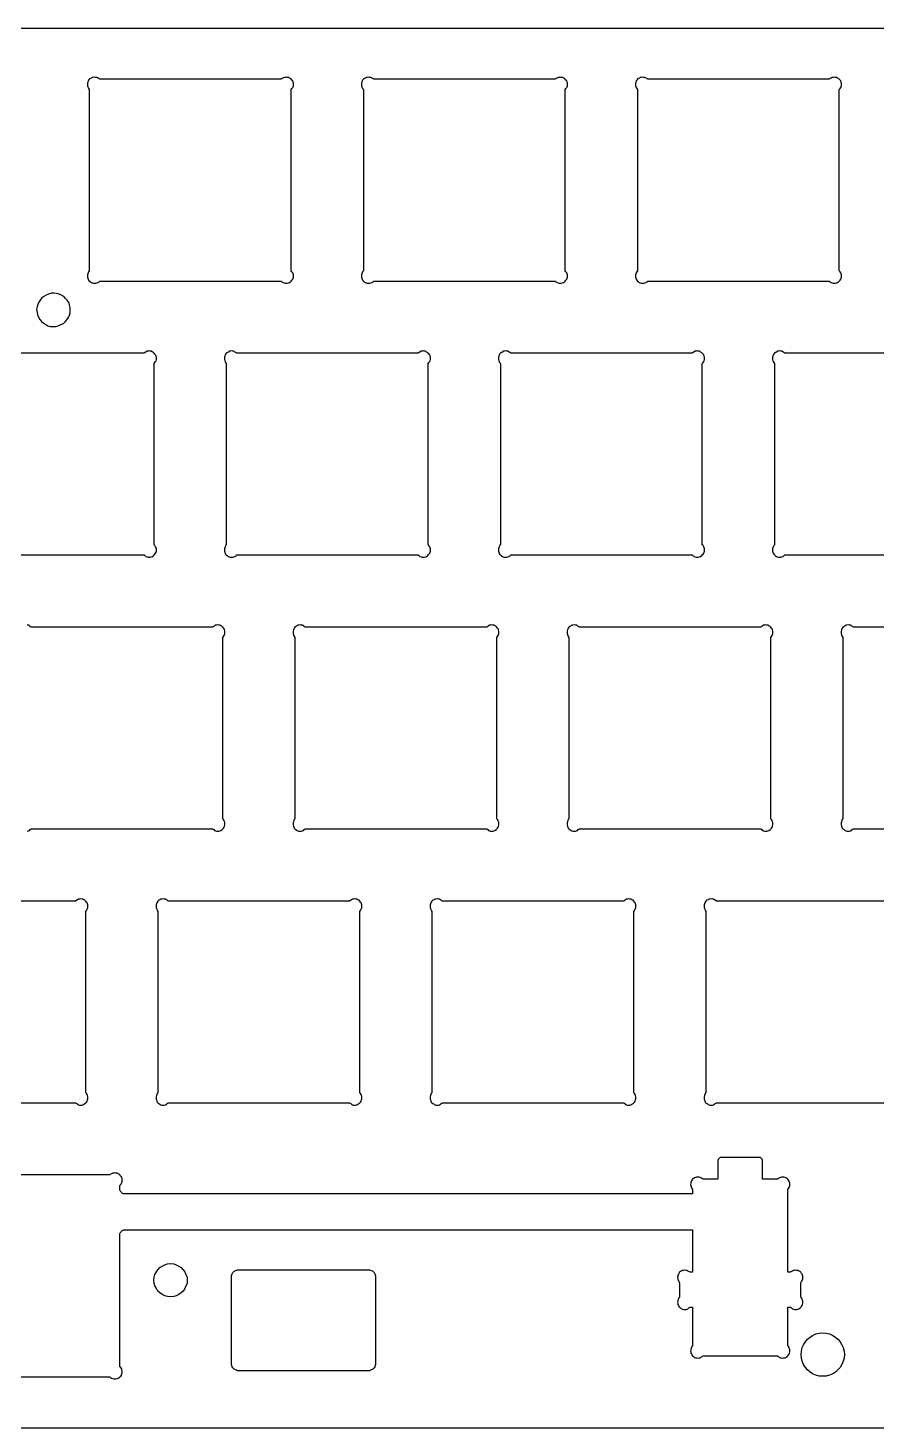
# Model space of a CAD drawing. Header units: inches. Extents: x 18 to 324, y 9 to 114.
# Drawn here: x 150.3 to 209.2, y 13.3 to 110.4 of the extents above; entities that cross this region are included whole.
import ezdxf

# ---------------------------------------------------------------- set-up
doc = ezdxf.new("R2010")
doc.units = ezdxf.units.IN
doc.header["$MEASUREMENT"] = 0

msp = doc.modelspace()

# ---------------------------------------------------------------- linework, layer by layer
for points in [[(128.493, 110.381), (213.593, 110.381)], [(154.543, 93.531), (154.493, 93.481), (154.468, 93.406), (154.468, 93.406), (154.443, 93.331), (154.418, 93.256), (154.418, 93.256), (154.418, 93.181), (154.418, 93.106), (154.418, 93.106), (154.443, 93.031), (154.468, 92.956), (154.468, 92.956), (154.493, 92.881), (154.543, 92.831), (154.543, 92.831), (154.618, 92.781), (154.693, 92.731), (154.693, 92.731), (154.743, 92.706), (154.818, 92.681), (154.818, 92.681), (154.918, 92.681), (154.993, 92.681), (154.993, 92.681), (155.068, 92.706), (155.143, 92.731), (155.143, 92.731), (155.193, 92.781), (155.268, 92.831), (167.843, 92.831), (167.843, 92.831), (167.918, 92.781), (167.968, 92.731), (167.968, 92.731), (168.043, 92.706), (168.118, 92.681), (168.118, 92.681), (168.193, 92.681), (168.268, 92.681), (168.268, 92.681), (168.343, 92.706), (168.418, 92.731), (168.418, 92.731), (168.493, 92.781), (168.543, 92.831), (168.543, 92.831), (168.593, 92.881), (168.643, 92.956), (168.643, 92.956), (168.668, 93.031), (168.693, 93.106), (168.693, 93.106), (168.693, 93.181), (168.693, 93.256), (168.693, 93.256), (168.668, 93.331), (168.643, 93.406), (168.643, 93.406), (168.593, 93.481), (168.543, 93.531), (168.543, 106.106), (168.543, 106.106), (168.593, 106.181), (168.643, 106.256), (168.643, 106.256), (168.668, 106.306), (168.693, 106.381), (168.693, 106.381), (168.693, 106.481), (168.693, 106.556), (168.693, 106.556), (168.668, 106.631), (168.643, 106.706), (168.643, 106.706), (168.593, 106.756), (168.543, 106.831), (168.543, 106.831), (168.493, 106.881), (168.418, 106.906), (168.418, 106.906), (168.343, 106.956), (168.268, 106.956), (168.268, 106.956), (168.193, 106.981), (168.118, 106.956), (168.118, 106.956), (168.043, 106.956), (167.968, 106.906), (167.968, 106.906), (167.918, 106.881), (167.843, 106.831), (155.268, 106.831), (155.268, 106.831), (155.193, 106.881), (155.143, 106.906), (155.143, 106.906), (155.068, 106.956), (154.993, 106.956), (154.993, 106.956), (154.918, 106.981), (154.818, 106.956), (154.818, 106.956), (154.743, 106.956), (154.693, 106.906), (154.693, 106.906), (154.618, 106.881), (154.543, 106.831), (154.543, 106.831), (154.493, 106.756), (154.468, 106.706), (154.468, 106.706), (154.443, 106.631), (154.418, 106.556), (154.418, 106.556), (154.418, 106.481), (154.418, 106.381), (154.418, 106.381), (154.443, 106.306), (154.468, 106.256), (154.468, 106.256), (154.493, 106.181), (154.543, 106.106), (154.543, 93.531)], [(173.543, 93.531), (173.493, 93.481), (173.468, 93.406), (173.468, 93.406), (173.443, 93.331), (173.418, 93.256), (173.418, 93.256), (173.418, 93.181), (173.418, 93.106), (173.418, 93.106), (173.443, 93.031), (173.468, 92.956), (173.468, 92.956), (173.493, 92.881), (173.543, 92.831), (173.543, 92.831), (173.618, 92.781), (173.693, 92.731), (173.693, 92.731), (173.743, 92.706), (173.818, 92.681), (173.818, 92.681), (173.918, 92.681), (173.993, 92.681), (173.993, 92.681), (174.068, 92.706), (174.143, 92.731), (174.143, 92.731), (174.193, 92.781), (174.268, 92.831), (186.843, 92.831), (186.843, 92.831), (186.918, 92.781), (186.968, 92.731), (186.968, 92.731), (187.043, 92.706), (187.118, 92.681), (187.118, 92.681), (187.193, 92.681), (187.268, 92.681), (187.268, 92.681), (187.343, 92.706), (187.418, 92.731), (187.418, 92.731), (187.493, 92.781), (187.543, 92.831), (187.543, 92.831), (187.593, 92.881), (187.643, 92.956), (187.643, 92.956), (187.668, 93.031), (187.693, 93.106), (187.693, 93.106), (187.693, 93.181), (187.693, 93.256), (187.693, 93.256), (187.668, 93.331), (187.643, 93.406), (187.643, 93.406), (187.593, 93.481), (187.543, 93.531), (187.543, 106.106), (187.543, 106.106), (187.593, 106.181), (187.643, 106.256), (187.643, 106.256), (187.668, 106.306), (187.693, 106.381), (187.693, 106.381), (187.693, 106.481), (187.693, 106.556), (187.693, 106.556), (187.668, 106.631), (187.643, 106.706), (187.643, 106.706), (187.593, 106.756), (187.543, 106.831), (187.543, 106.831), (187.493, 106.881), (187.418, 106.906), (187.418, 106.906), (187.343, 106.956), (187.268, 106.956), (187.268, 106.956), (187.193, 106.981), (187.118, 106.956), (187.118, 106.956), (187.043, 106.956), (186.968, 106.906), (186.968, 106.906), (186.918, 106.881), (186.843, 106.831), (174.268, 106.831), (174.268, 106.831), (174.193, 106.881), (174.143, 106.906), (174.143, 106.906), (174.068, 106.956), (173.993, 106.956), (173.993, 106.956), (173.918, 106.981), (173.818, 106.956), (173.818, 106.956), (173.743, 106.956), (173.693, 106.906), (173.693, 106.906), (173.618, 106.881), (173.543, 106.831), (173.543, 106.831), (173.493, 106.756), (173.468, 106.706), (173.468, 106.706), (173.443, 106.631), (173.418, 106.556), (173.418, 106.556), (173.418, 106.481), (173.418, 106.381), (173.418, 106.381), (173.443, 106.306), (173.468, 106.256), (173.468, 106.256), (173.493, 106.181), (173.543, 106.106), (173.543, 93.531)], [(205.843, 92.831), (205.918, 92.781), (205.968, 92.731), (205.968, 92.731), (206.043, 92.706), (206.118, 92.681), (206.118, 92.681), (206.193, 92.681), (206.268, 92.681), (206.268, 92.681), (206.343, 92.706), (206.418, 92.731), (206.418, 92.731), (206.493, 92.781), (206.543, 92.831), (206.543, 92.831), (206.593, 92.881), (206.643, 92.956), (206.643, 92.956), (206.668, 93.031), (206.693, 93.106), (206.693, 93.106), (206.693, 93.181), (206.693, 93.256), (206.693, 93.256), (206.668, 93.331), (206.643, 93.406), (206.643, 93.406), (206.593, 93.481), (206.543, 93.531), (206.543, 106.106), (206.543, 106.106), (206.593, 106.181), (206.643, 106.256), (206.643, 106.256), (206.668, 106.306), (206.693, 106.381), (206.693, 106.381), (206.693, 106.481), (206.693, 106.556), (206.693, 106.556), (206.668, 106.631), (206.643, 106.706), (206.643, 106.706), (206.593, 106.756), (206.543, 106.831), (206.543, 106.831), (206.493, 106.881), (206.418, 106.906), (206.418, 106.906), (206.343, 106.956), (206.268, 106.956), (206.268, 106.956), (206.193, 106.981), (206.118, 106.956), (206.118, 106.956), (206.043, 106.956), (205.968, 106.906), (205.968, 106.906), (205.918, 106.881), (205.843, 106.831), (193.268, 106.831), (193.268, 106.831), (193.193, 106.881), (193.143, 106.906), (193.143, 106.906), (193.068, 106.956), (192.993, 106.956), (192.993, 106.956), (192.918, 106.981), (192.818, 106.956), (192.818, 106.956), (192.743, 106.956), (192.693, 106.906), (192.693, 106.906), (192.618, 106.881), (192.543, 106.831), (192.543, 106.831), (192.493, 106.756), (192.468, 106.706), (192.468, 106.706), (192.443, 106.631), (192.418, 106.556), (192.418, 106.556), (192.418, 106.481), (192.418, 106.381), (192.418, 106.381), (192.443, 106.306), (192.468, 106.256), (192.468, 106.256), (192.493, 106.181), (192.543, 106.106), (192.543, 93.531), (192.543, 93.531), (192.493, 93.481), (192.468, 93.406), (192.468, 93.406), (192.443, 93.331), (192.418, 93.256), (192.418, 93.256), (192.418, 93.181), (192.418, 93.106), (192.418, 93.106), (192.443, 93.031), (192.468, 92.956), (192.468, 92.956), (192.493, 92.881), (192.543, 92.831), (192.543, 92.831), (192.618, 92.781), (192.693, 92.731), (192.693, 92.731), (192.743, 92.706), (192.818, 92.681), (192.818, 92.681), (192.918, 92.681), (192.993, 92.681), (192.993, 92.681), (193.068, 92.706), (193.143, 92.731), (193.143, 92.731), (193.193, 92.781), (193.268, 92.831), (205.843, 92.831)], [(151.543, 91.856), (151.393, 91.756), (151.243, 91.656), (151.243, 91.656), (151.143, 91.506), (151.043, 91.356), (151.043, 91.356), (150.968, 91.206), (150.918, 91.031), (150.918, 91.031), (150.893, 90.856), (150.918, 90.656), (150.918, 90.656), (150.943, 90.481), (151.018, 90.331), (151.018, 90.331), (151.118, 90.156), (151.218, 90.031), (151.218, 90.031), (151.368, 89.906), (151.518, 89.806), (151.518, 89.806), (151.668, 89.731), (151.843, 89.681), (151.843, 89.681), (152.043, 89.681), (152.218, 89.681), (152.218, 89.681), (152.393, 89.731), (152.568, 89.806), (152.568, 89.806), (152.743, 89.881), (152.868, 90.006), (152.868, 90.006), (152.993, 90.131), (153.093, 90.306), (153.093, 90.306), (153.168, 90.456), (153.218, 90.631), (153.218, 90.631), (153.218, 90.806), (153.218, 91.006), (153.218, 91.006), (153.168, 91.181), (153.118, 91.331), (153.118, 91.331), (153.018, 91.506), (152.893, 91.631), (152.893, 91.631), (152.768, 91.756), (152.618, 91.856), (152.618, 91.856), (152.443, 91.931), (152.268, 91.956), (152.268, 91.956), (152.093, 91.981), (151.918, 91.981), (151.918, 91.981), (151.718, 91.931), (151.543, 91.856)], [(159.043, 87.106), (159.093, 87.181), (159.143, 87.256), (159.143, 87.256), (159.168, 87.306), (159.193, 87.381), (159.193, 87.381), (159.193, 87.481), (159.193, 87.556), (159.193, 87.556), (159.168, 87.631), (159.143, 87.706), (159.143, 87.706), (159.093, 87.756), (159.043, 87.831), (159.043, 87.831), (158.993, 87.881), (158.918, 87.906), (158.918, 87.906), (158.843, 87.956), (158.768, 87.956), (158.768, 87.956), (158.693, 87.981), (158.618, 87.956), (158.618, 87.956), (158.543, 87.956), (158.468, 87.906), (158.468, 87.906), (158.418, 87.881), (158.343, 87.831), (145.768, 87.831)], [(177.343, 73.831), (177.418, 73.781), (177.468, 73.731), (177.468, 73.731), (177.543, 73.706), (177.618, 73.681), (177.618, 73.681), (177.693, 73.681), (177.768, 73.681), (177.768, 73.681), (177.843, 73.706), (177.918, 73.731), (177.918, 73.731), (177.993, 73.781), (178.043, 73.831), (178.043, 73.831), (178.093, 73.881), (178.143, 73.956), (178.143, 73.956), (178.168, 74.031), (178.193, 74.106), (178.193, 74.106), (178.193, 74.181), (178.193, 74.256), (178.193, 74.256), (178.168, 74.331), (178.143, 74.406), (178.143, 74.406), (178.093, 74.481), (178.043, 74.531), (178.043, 87.106), (178.043, 87.106), (178.093, 87.181), (178.143, 87.256), (178.143, 87.256), (178.168, 87.306), (178.193, 87.381), (178.193, 87.381), (178.193, 87.481), (178.193, 87.556), (178.193, 87.556), (178.168, 87.631), (178.143, 87.706), (178.143, 87.706), (178.093, 87.756), (178.043, 87.831), (178.043, 87.831), (177.993, 87.881), (177.918, 87.906), (177.918, 87.906), (177.843, 87.956), (177.768, 87.956), (177.768, 87.956), (177.693, 87.981), (177.618, 87.956), (177.618, 87.956), (177.543, 87.956), (177.468, 87.906), (177.468, 87.906), (177.418, 87.881), (177.343, 87.831), (164.768, 87.831), (164.768, 87.831), (164.693, 87.881), (164.643, 87.906), (164.643, 87.906), (164.568, 87.956), (164.493, 87.956), (164.493, 87.956), (164.418, 87.981), (164.318, 87.956), (164.318, 87.956), (164.243, 87.956), (164.193, 87.906), (164.193, 87.906), (164.118, 87.881), (164.043, 87.831), (164.043, 87.831), (163.993, 87.756), (163.968, 87.706), (163.968, 87.706), (163.943, 87.631), (163.918, 87.556), (163.918, 87.556), (163.918, 87.481), (163.918, 87.381), (163.918, 87.381), (163.943, 87.306), (163.968, 87.256), (163.968, 87.256), (163.993, 87.181), (164.043, 87.106), (164.043, 74.531), (164.043, 74.531), (163.993, 74.481), (163.968, 74.406), (163.968, 74.406), (163.943, 74.331), (163.918, 74.256), (163.918, 74.256), (163.918, 74.181), (163.918, 74.106), (163.918, 74.106), (163.943, 74.031), (163.968, 73.956), (163.968, 73.956), (163.993, 73.881), (164.043, 73.831), (164.043, 73.831), (164.118, 73.781), (164.193, 73.731), (164.193, 73.731), (164.243, 73.706), (164.318, 73.681), (164.318, 73.681), (164.418, 73.681), (164.493, 73.681), (164.493, 73.681), (164.568, 73.706), (164.643, 73.731), (164.643, 73.731), (164.693, 73.781), (164.768, 73.831), (177.343, 73.831)], [(196.343, 73.831), (196.418, 73.781), (196.468, 73.731), (196.468, 73.731), (196.543, 73.706), (196.618, 73.681), (196.618, 73.681), (196.693, 73.681), (196.768, 73.681), (196.768, 73.681), (196.843, 73.706), (196.918, 73.731), (196.918, 73.731), (196.993, 73.781), (197.043, 73.831), (197.043, 73.831), (197.093, 73.881), (197.143, 73.956), (197.143, 73.956), (197.168, 74.031), (197.193, 74.106), (197.193, 74.106), (197.193, 74.181), (197.193, 74.256), (197.193, 74.256), (197.168, 74.331), (197.143, 74.406), (197.143, 74.406), (197.093, 74.481), (197.043, 74.531), (197.043, 87.106), (197.043, 87.106), (197.093, 87.181), (197.143, 87.256), (197.143, 87.256), (197.168, 87.306), (197.193, 87.381), (197.193, 87.381), (197.193, 87.481), (197.193, 87.556), (197.193, 87.556), (197.168, 87.631), (197.143, 87.706), (197.143, 87.706), (197.093, 87.756), (197.043, 87.831), (197.043, 87.831), (196.993, 87.881), (196.918, 87.906), (196.918, 87.906), (196.843, 87.956), (196.768, 87.956), (196.768, 87.956), (196.693, 87.981), (196.618, 87.956), (196.618, 87.956), (196.543, 87.956), (196.468, 87.906), (196.468, 87.906), (196.418, 87.881), (196.343, 87.831), (183.768, 87.831), (183.768, 87.831), (183.693, 87.881), (183.643, 87.906), (183.643, 87.906), (183.568, 87.956), (183.493, 87.956), (183.493, 87.956), (183.418, 87.981), (183.318, 87.956), (183.318, 87.956), (183.243, 87.956), (183.193, 87.906), (183.193, 87.906), (183.118, 87.881), (183.043, 87.831), (183.043, 87.831), (182.993, 87.756), (182.968, 87.706), (182.968, 87.706), (182.943, 87.631), (182.918, 87.556), (182.918, 87.556), (182.918, 87.481), (182.918, 87.381), (182.918, 87.381), (182.943, 87.306), (182.968, 87.256), (182.968, 87.256), (182.993, 87.181), (183.043, 87.106), (183.043, 74.531), (183.043, 74.531), (182.993, 74.481), (182.968, 74.406), (182.968, 74.406), (182.943, 74.331), (182.918, 74.256), (182.918, 74.256), (182.918, 74.181), (182.918, 74.106), (182.918, 74.106), (182.943, 74.031), (182.968, 73.956), (182.968, 73.956), (182.993, 73.881), (183.043, 73.831), (183.043, 73.831), (183.118, 73.781), (183.193, 73.731), (183.193, 73.731), (183.243, 73.706), (183.318, 73.681), (183.318, 73.681), (183.418, 73.681), (183.493, 73.681), (183.493, 73.681), (183.568, 73.706), (183.643, 73.731), (183.643, 73.731), (183.693, 73.781), (183.768, 73.831), (196.343, 73.831)], [(215.343, 87.831), (202.768, 87.831), (202.768, 87.831), (202.693, 87.881), (202.643, 87.906), (202.643, 87.906), (202.568, 87.956), (202.493, 87.956), (202.493, 87.956), (202.418, 87.981), (202.318, 87.956), (202.318, 87.956), (202.243, 87.956), (202.193, 87.906), (202.193, 87.906), (202.118, 87.881), (202.043, 87.831), (202.043, 87.831), (201.993, 87.756), (201.968, 87.706), (201.968, 87.706), (201.943, 87.631), (201.918, 87.556), (201.918, 87.556), (201.918, 87.481), (201.918, 87.381), (201.918, 87.381), (201.943, 87.306), (201.968, 87.256), (201.968, 87.256), (201.993, 87.181), (202.043, 87.106), (202.043, 74.531)], [(145.768, 73.831), (158.343, 73.831), (158.343, 73.831), (158.418, 73.781), (158.468, 73.731), (158.468, 73.731), (158.543, 73.706), (158.618, 73.681), (158.618, 73.681), (158.693, 73.681), (158.768, 73.681), (158.768, 73.681), (158.843, 73.706), (158.918, 73.731), (158.918, 73.731), (158.993, 73.781), (159.043, 73.831), (159.043, 73.831), (159.093, 73.881), (159.143, 73.956), (159.143, 73.956), (159.168, 74.031), (159.193, 74.106), (159.193, 74.106), (159.193, 74.181), (159.193, 74.256), (159.193, 74.256), (159.168, 74.331), (159.143, 74.406), (159.143, 74.406), (159.093, 74.481), (159.043, 74.531), (159.043, 87.106)], [(202.043, 74.531), (201.993, 74.481), (201.968, 74.406), (201.968, 74.406), (201.943, 74.331), (201.918, 74.256), (201.918, 74.256), (201.918, 74.181), (201.918, 74.106), (201.918, 74.106), (201.943, 74.031), (201.968, 73.956), (201.968, 73.956), (201.993, 73.881), (202.043, 73.831), (202.043, 73.831), (202.118, 73.781), (202.193, 73.731), (202.193, 73.731), (202.243, 73.706), (202.318, 73.681), (202.318, 73.681), (202.418, 73.681), (202.493, 73.681), (202.493, 73.681), (202.568, 73.706), (202.643, 73.731), (202.643, 73.731), (202.693, 73.781), (202.768, 73.831), (215.343, 73.831)], [(150.243, 54.681), (150.318, 54.706), (150.393, 54.731), (150.393, 54.731), (150.443, 54.781), (150.518, 54.831), (163.093, 54.831), (163.093, 54.831), (163.168, 54.781), (163.218, 54.731), (163.218, 54.731), (163.293, 54.706), (163.368, 54.681), (163.368, 54.681), (163.443, 54.681), (163.518, 54.681), (163.518, 54.681), (163.593, 54.706), (163.668, 54.731), (163.668, 54.731), (163.743, 54.781), (163.793, 54.831), (163.793, 54.831), (163.843, 54.881), (163.893, 54.956), (163.893, 54.956), (163.918, 55.031), (163.943, 55.106), (163.943, 55.106), (163.943, 55.181), (163.943, 55.256), (163.943, 55.256), (163.918, 55.331), (163.893, 55.406), (163.893, 55.406), (163.843, 55.481), (163.793, 55.531), (163.793, 68.106), (163.793, 68.106), (163.843, 68.181), (163.893, 68.256), (163.893, 68.256), (163.918, 68.306), (163.943, 68.381), (163.943, 68.381), (163.943, 68.481), (163.943, 68.556), (163.943, 68.556), (163.918, 68.631), (163.893, 68.706), (163.893, 68.706), (163.843, 68.756), (163.793, 68.831), (163.793, 68.831), (163.743, 68.881), (163.668, 68.906), (163.668, 68.906), (163.593, 68.956), (163.518, 68.956), (163.518, 68.956), (163.443, 68.981), (163.368, 68.956), (163.368, 68.956), (163.293, 68.956), (163.218, 68.906), (163.218, 68.906), (163.168, 68.881), (163.093, 68.831), (150.518, 68.831)], [(150.518, 68.831), (150.443, 68.881), (150.393, 68.906), (150.393, 68.906), (150.318, 68.956), (150.243, 68.956)], [(182.793, 68.106), (182.843, 68.181), (182.893, 68.256), (182.893, 68.256), (182.918, 68.306), (182.943, 68.381), (182.943, 68.381), (182.943, 68.481), (182.943, 68.556), (182.943, 68.556), (182.918, 68.631), (182.893, 68.706), (182.893, 68.706), (182.843, 68.756), (182.793, 68.831), (182.793, 68.831), (182.743, 68.881), (182.668, 68.906), (182.668, 68.906), (182.593, 68.956), (182.518, 68.956), (182.518, 68.956), (182.443, 68.981), (182.368, 68.956), (182.368, 68.956), (182.293, 68.956), (182.218, 68.906), (182.218, 68.906), (182.168, 68.881), (182.093, 68.831), (169.518, 68.831), (169.518, 68.831), (169.443, 68.881), (169.393, 68.906), (169.393, 68.906), (169.318, 68.956), (169.243, 68.956), (169.243, 68.956), (169.168, 68.981), (169.068, 68.956), (169.068, 68.956), (168.993, 68.956), (168.943, 68.906), (168.943, 68.906), (168.868, 68.881), (168.793, 68.831), (168.793, 68.831), (168.743, 68.756), (168.718, 68.706), (168.718, 68.706), (168.693, 68.631), (168.668, 68.556), (168.668, 68.556), (168.668, 68.481), (168.668, 68.381), (168.668, 68.381), (168.693, 68.306), (168.718, 68.256), (168.718, 68.256), (168.743, 68.181), (168.793, 68.106), (168.793, 55.531), (168.793, 55.531), (168.743, 55.481), (168.718, 55.406), (168.718, 55.406), (168.693, 55.331), (168.668, 55.256), (168.668, 55.256), (168.668, 55.181), (168.668, 55.106), (168.668, 55.106), (168.693, 55.031), (168.718, 54.956), (168.718, 54.956), (168.743, 54.881), (168.793, 54.831), (168.793, 54.831), (168.868, 54.781), (168.943, 54.731), (168.943, 54.731), (168.993, 54.706), (169.068, 54.681), (169.068, 54.681), (169.168, 54.681), (169.243, 54.681), (169.243, 54.681), (169.318, 54.706), (169.393, 54.731), (169.393, 54.731), (169.443, 54.781), (169.518, 54.831), (182.093, 54.831), (182.093, 54.831), (182.168, 54.781), (182.218, 54.731), (182.218, 54.731), (182.293, 54.706), (182.368, 54.681), (182.368, 54.681), (182.443, 54.681), (182.518, 54.681), (182.518, 54.681), (182.593, 54.706), (182.668, 54.731), (182.668, 54.731), (182.743, 54.781), (182.793, 54.831), (182.793, 54.831), (182.843, 54.881), (182.893, 54.956), (182.893, 54.956), (182.918, 55.031), (182.943, 55.106), (182.943, 55.106), (182.943, 55.181), (182.943, 55.256), (182.943, 55.256), (182.918, 55.331), (182.893, 55.406), (182.893, 55.406), (182.843, 55.481), (182.793, 55.531), (182.793, 68.106)], [(201.793, 68.106), (201.843, 68.181), (201.893, 68.256), (201.893, 68.256), (201.918, 68.306), (201.943, 68.381), (201.943, 68.381), (201.943, 68.481), (201.943, 68.556), (201.943, 68.556), (201.918, 68.631), (201.893, 68.706), (201.893, 68.706), (201.843, 68.756), (201.793, 68.831), (201.793, 68.831), (201.743, 68.881), (201.668, 68.906), (201.668, 68.906), (201.593, 68.956), (201.518, 68.956), (201.518, 68.956), (201.443, 68.981), (201.368, 68.956), (201.368, 68.956), (201.293, 68.956), (201.218, 68.906), (201.218, 68.906), (201.168, 68.881), (201.093, 68.831), (188.518, 68.831), (188.518, 68.831), (188.443, 68.881), (188.393, 68.906), (188.393, 68.906), (188.318, 68.956), (188.243, 68.956), (188.243, 68.956), (188.168, 68.981), (188.068, 68.956), (188.068, 68.956), (187.993, 68.956), (187.943, 68.906), (187.943, 68.906), (187.868, 68.881), (187.793, 68.831), (187.793, 68.831), (187.743, 68.756), (187.718, 68.706), (187.718, 68.706), (187.693, 68.631), (187.668, 68.556), (187.668, 68.556), (187.668, 68.481), (187.668, 68.381), (187.668, 68.381), (187.693, 68.306), (187.718, 68.256), (187.718, 68.256), (187.743, 68.181), (187.793, 68.106), (187.793, 55.531), (187.793, 55.531), (187.743, 55.481), (187.718, 55.406), (187.718, 55.406), (187.693, 55.331), (187.668, 55.256), (187.668, 55.256), (187.668, 55.181), (187.668, 55.106), (187.668, 55.106), (187.693, 55.031), (187.718, 54.956), (187.718, 54.956), (187.743, 54.881), (187.793, 54.831), (187.793, 54.831), (187.868, 54.781), (187.943, 54.731), (187.943, 54.731), (187.993, 54.706), (188.068, 54.681), (188.068, 54.681), (188.168, 54.681), (188.243, 54.681), (188.243, 54.681), (188.318, 54.706), (188.393, 54.731), (188.393, 54.731), (188.443, 54.781), (188.518, 54.831), (201.093, 54.831), (201.093, 54.831), (201.168, 54.781), (201.218, 54.731), (201.218, 54.731), (201.293, 54.706), (201.368, 54.681), (201.368, 54.681), (201.443, 54.681), (201.518, 54.681), (201.518, 54.681), (201.593, 54.706), (201.668, 54.731), (201.668, 54.731), (201.743, 54.781), (201.793, 54.831), (201.793, 54.831), (201.843, 54.881), (201.893, 54.956), (201.893, 54.956), (201.918, 55.031), (201.943, 55.106), (201.943, 55.106), (201.943, 55.181), (201.943, 55.256), (201.943, 55.256), (201.918, 55.331), (201.893, 55.406), (201.893, 55.406), (201.843, 55.481), (201.793, 55.531), (201.793, 68.106)], [(207.518, 68.831), (207.443, 68.881), (207.393, 68.906), (207.393, 68.906), (207.318, 68.956), (207.243, 68.956), (207.243, 68.956), (207.168, 68.981), (207.068, 68.956), (207.068, 68.956), (206.993, 68.956), (206.943, 68.906), (206.943, 68.906), (206.868, 68.881), (206.793, 68.831), (206.793, 68.831), (206.743, 68.756), (206.718, 68.706), (206.718, 68.706), (206.693, 68.631), (206.668, 68.556), (206.668, 68.556), (206.668, 68.481), (206.668, 68.381), (206.668, 68.381), (206.693, 68.306), (206.718, 68.256), (206.718, 68.256), (206.743, 68.181), (206.793, 68.106), (206.793, 55.531), (206.793, 55.531), (206.743, 55.481), (206.718, 55.406), (206.718, 55.406), (206.693, 55.331), (206.668, 55.256), (206.668, 55.256), (206.668, 55.181), (206.668, 55.106), (206.668, 55.106), (206.693, 55.031), (206.718, 54.956), (206.718, 54.956), (206.743, 54.881), (206.793, 54.831), (206.793, 54.831), (206.868, 54.781), (206.943, 54.731), (206.943, 54.731), (206.993, 54.706), (207.068, 54.681), (207.068, 54.681), (207.168, 54.681), (207.243, 54.681), (207.243, 54.681), (207.318, 54.706), (207.393, 54.731), (207.393, 54.731), (207.443, 54.781), (207.518, 54.831), (220.093, 54.831)], [(220.093, 68.831), (207.518, 68.831)], [(153.593, 35.831), (153.668, 35.781), (153.718, 35.731), (153.718, 35.731), (153.793, 35.706), (153.868, 35.681), (153.868, 35.681), (153.943, 35.681), (154.018, 35.681), (154.018, 35.681), (154.093, 35.706), (154.168, 35.731), (154.168, 35.731), (154.243, 35.781), (154.293, 35.831), (154.293, 35.831), (154.343, 35.881), (154.393, 35.956), (154.393, 35.956), (154.418, 36.031), (154.443, 36.106), (154.443, 36.106), (154.443, 36.181), (154.443, 36.256), (154.443, 36.256), (154.418, 36.331), (154.393, 36.406), (154.393, 36.406), (154.343, 36.481), (154.293, 36.531), (154.293, 49.106), (154.293, 49.106), (154.343, 49.181), (154.393, 49.256), (154.393, 49.256), (154.418, 49.306), (154.443, 49.381), (154.443, 49.381), (154.443, 49.481), (154.443, 49.556), (154.443, 49.556), (154.418, 49.631), (154.393, 49.706), (154.393, 49.706), (154.343, 49.756), (154.293, 49.831), (154.293, 49.831), (154.243, 49.881), (154.168, 49.906), (154.168, 49.906), (154.093, 49.956), (154.018, 49.956), (154.018, 49.956), (153.943, 49.981), (153.868, 49.956), (153.868, 49.956), (153.793, 49.956), (153.718, 49.906), (153.718, 49.906), (153.668, 49.881), (153.593, 49.831), (141.018, 49.831)], [(172.593, 35.831), (172.668, 35.781), (172.718, 35.731), (172.718, 35.731), (172.793, 35.706), (172.868, 35.681), (172.868, 35.681), (172.943, 35.681), (173.018, 35.681), (173.018, 35.681), (173.093, 35.706), (173.168, 35.731), (173.168, 35.731), (173.243, 35.781), (173.293, 35.831), (173.293, 35.831), (173.343, 35.881), (173.393, 35.956), (173.393, 35.956), (173.418, 36.031), (173.443, 36.106), (173.443, 36.106), (173.443, 36.181), (173.443, 36.256), (173.443, 36.256), (173.418, 36.331), (173.393, 36.406), (173.393, 36.406), (173.343, 36.481), (173.293, 36.531), (173.293, 49.106), (173.293, 49.106), (173.343, 49.181), (173.393, 49.256), (173.393, 49.256), (173.418, 49.306), (173.443, 49.381), (173.443, 49.381), (173.443, 49.481), (173.443, 49.556), (173.443, 49.556), (173.418, 49.631), (173.393, 49.706), (173.393, 49.706), (173.343, 49.756), (173.293, 49.831), (173.293, 49.831), (173.243, 49.881), (173.168, 49.906), (173.168, 49.906), (173.093, 49.956), (173.018, 49.956), (173.018, 49.956), (172.943, 49.981), (172.868, 49.956), (172.868, 49.956), (172.793, 49.956), (172.718, 49.906), (172.718, 49.906), (172.668, 49.881), (172.593, 49.831), (160.018, 49.831), (160.018, 49.831), (159.943, 49.881), (159.893, 49.906), (159.893, 49.906), (159.818, 49.956), (159.743, 49.956), (159.743, 49.956), (159.668, 49.981), (159.568, 49.956), (159.568, 49.956), (159.493, 49.956), (159.443, 49.906), (159.443, 49.906), (159.368, 49.881), (159.293, 49.831), (159.293, 49.831), (159.243, 49.756), (159.218, 49.706), (159.218, 49.706), (159.193, 49.631), (159.168, 49.556), (159.168, 49.556), (159.168, 49.481), (159.168, 49.381), (159.168, 49.381), (159.193, 49.306), (159.218, 49.256), (159.218, 49.256), (159.243, 49.181), (159.293, 49.106), (159.293, 36.531), (159.293, 36.531), (159.243, 36.481), (159.218, 36.406), (159.218, 36.406), (159.193, 36.331), (159.168, 36.256), (159.168, 36.256), (159.168, 36.181), (159.168, 36.106), (159.168, 36.106), (159.193, 36.031), (159.218, 35.956), (159.218, 35.956), (159.243, 35.881), (159.293, 35.831), (159.293, 35.831), (159.368, 35.781), (159.443, 35.731), (159.443, 35.731), (159.493, 35.706), (159.568, 35.681), (159.568, 35.681), (159.668, 35.681), (159.743, 35.681), (159.743, 35.681), (159.818, 35.706), (159.893, 35.731), (159.893, 35.731), (159.943, 35.781), (160.018, 35.831), (172.593, 35.831)], [(178.293, 36.531), (178.243, 36.481), (178.218, 36.406), (178.218, 36.406), (178.193, 36.331), (178.168, 36.256), (178.168, 36.256), (178.168, 36.181), (178.168, 36.106), (178.168, 36.106), (178.193, 36.031), (178.218, 35.956), (178.218, 35.956), (178.243, 35.881), (178.293, 35.831), (178.293, 35.831), (178.368, 35.781), (178.443, 35.731), (178.443, 35.731), (178.493, 35.706), (178.568, 35.681), (178.568, 35.681), (178.668, 35.681), (178.743, 35.681), (178.743, 35.681), (178.818, 35.706), (178.893, 35.731), (178.893, 35.731), (178.943, 35.781), (179.018, 35.831), (191.593, 35.831), (191.593, 35.831), (191.668, 35.781), (191.718, 35.731), (191.718, 35.731), (191.793, 35.706), (191.868, 35.681), (191.868, 35.681), (191.943, 35.681), (192.018, 35.681), (192.018, 35.681), (192.093, 35.706), (192.168, 35.731), (192.168, 35.731), (192.243, 35.781), (192.293, 35.831), (192.293, 35.831), (192.343, 35.881), (192.393, 35.956), (192.393, 35.956), (192.418, 36.031), (192.443, 36.106), (192.443, 36.106), (192.443, 36.181), (192.443, 36.256), (192.443, 36.256), (192.418, 36.331), (192.393, 36.406), (192.393, 36.406), (192.343, 36.481), (192.293, 36.531), (192.293, 49.106), (192.293, 49.106), (192.343, 49.181), (192.393, 49.256), (192.393, 49.256), (192.418, 49.306), (192.443, 49.381), (192.443, 49.381), (192.443, 49.481), (192.443, 49.556), (192.443, 49.556), (192.418, 49.631), (192.393, 49.706), (192.393, 49.706), (192.343, 49.756), (192.293, 49.831), (192.293, 49.831), (192.243, 49.881), (192.168, 49.906), (192.168, 49.906), (192.093, 49.956), (192.018, 49.956), (192.018, 49.956), (191.943, 49.981), (191.868, 49.956), (191.868, 49.956), (191.793, 49.956), (191.718, 49.906), (191.718, 49.906), (191.668, 49.881), (191.593, 49.831), (179.018, 49.831), (179.018, 49.831), (178.943, 49.881), (178.893, 49.906), (178.893, 49.906), (178.818, 49.956), (178.743, 49.956), (178.743, 49.956), (178.668, 49.981), (178.568, 49.956), (178.568, 49.956), (178.493, 49.956), (178.443, 49.906), (178.443, 49.906), (178.368, 49.881), (178.293, 49.831), (178.293, 49.831), (178.243, 49.756), (178.218, 49.706), (178.218, 49.706), (178.193, 49.631), (178.168, 49.556), (178.168, 49.556), (178.168, 49.481), (178.168, 49.381), (178.168, 49.381), (178.193, 49.306), (178.218, 49.256), (178.218, 49.256), (178.243, 49.181), (178.293, 49.106), (178.293, 36.531)], [(198.018, 49.831), (197.943, 49.881), (197.893, 49.906), (197.893, 49.906), (197.818, 49.956), (197.743, 49.956), (197.743, 49.956), (197.668, 49.981), (197.568, 49.956), (197.568, 49.956), (197.493, 49.956), (197.443, 49.906), (197.443, 49.906), (197.368, 49.881), (197.293, 49.831), (197.293, 49.831), (197.243, 49.756), (197.218, 49.706), (197.218, 49.706), (197.193, 49.631), (197.168, 49.556), (197.168, 49.556), (197.168, 49.481), (197.168, 49.381), (197.168, 49.381), (197.193, 49.306), (197.218, 49.256), (197.218, 49.256), (197.243, 49.181), (197.293, 49.106), (197.293, 36.531), (197.293, 36.531), (197.243, 36.481), (197.218, 36.406), (197.218, 36.406), (197.193, 36.331), (197.168, 36.256), (197.168, 36.256), (197.168, 36.181), (197.168, 36.106), (197.168, 36.106), (197.193, 36.031), (197.218, 35.956), (197.218, 35.956), (197.243, 35.881), (197.293, 35.831), (197.293, 35.831), (197.368, 35.781), (197.443, 35.731), (197.443, 35.731), (197.493, 35.706), (197.568, 35.681), (197.568, 35.681), (197.668, 35.681), (197.743, 35.681), (197.743, 35.681), (197.818, 35.706), (197.893, 35.731), (197.893, 35.731), (197.943, 35.781), (198.018, 35.831), (210.593, 35.831)], [(210.593, 49.831), (198.018, 49.831)], [(141.018, 35.831), (153.593, 35.831)], [(203.868, 23.356), (203.918, 23.431), (203.968, 23.506), (203.968, 23.506), (203.993, 23.556), (204.018, 23.631), (204.018, 23.631), (204.018, 23.731), (204.018, 23.806), (204.018, 23.806), (203.993, 23.881), (203.968, 23.956), (203.968, 23.956), (203.918, 24.006), (203.868, 24.081), (203.868, 24.081), (203.818, 24.131), (203.743, 24.156), (203.743, 24.156), (203.668, 24.206), (203.593, 24.206), (203.593, 24.206), (203.518, 24.231), (203.443, 24.206), (203.443, 24.206), (203.368, 24.206), (203.293, 24.156), (203.293, 24.156), (203.218, 24.131), (203.168, 24.081), (202.968, 24.081), (202.968, 29.831), (202.968, 29.831), (203.018, 29.881), (203.068, 29.956), (203.068, 29.956), (203.093, 30.031), (203.118, 30.106), (203.118, 30.106), (203.118, 30.181), (203.118, 30.256), (203.118, 30.256), (203.093, 30.331), (203.068, 30.406), (203.068, 30.406), (203.018, 30.481), (202.968, 30.531), (202.968, 30.531), (202.918, 30.581), (202.843, 30.631), (202.843, 30.631), (202.768, 30.656), (202.693, 30.681), (202.693, 30.681), (202.618, 30.681), (202.543, 30.681), (202.543, 30.681), (202.468, 30.656), (202.393, 30.631), (202.393, 30.631), (202.318, 30.581), (202.268, 30.531), (201.218, 30.531), (201.218, 31.831), (201.218, 31.831), (201.218, 31.856), (201.218, 31.881), (201.218, 31.881), (201.193, 31.906), (201.193, 31.931), (201.193, 31.931), (201.168, 31.956), (201.143, 31.981), (201.143, 31.981), (201.118, 32.006), (201.093, 32.006), (201.093, 32.006), (201.068, 32.031), (201.018, 32.031), (198.318, 32.031), (198.318, 32.031), (198.293, 32.031), (198.268, 32.006), (198.268, 32.006), (198.243, 32.006), (198.218, 31.981), (198.218, 31.981), (198.193, 31.956), (198.168, 31.931), (198.168, 31.931), (198.143, 31.906), (198.143, 31.881), (198.143, 31.881), (198.118, 31.856), (198.118, 31.831), (198.118, 30.531), (197.093, 30.531), (197.093, 30.531), (197.018, 30.581), (196.943, 30.631), (196.943, 30.631), (196.893, 30.656), (196.818, 30.681), (196.818, 30.681), (196.718, 30.681), (196.643, 30.681), (196.643, 30.681), (196.568, 30.656), (196.493, 30.631), (196.493, 30.631), (196.443, 30.581), (196.368, 30.531), (196.368, 30.531), (196.318, 30.481), (196.293, 30.406), (196.293, 30.406), (196.243, 30.331), (196.243, 30.256), (196.243, 30.256), (196.218, 30.181), (196.243, 30.106), (196.243, 30.106), (196.243, 30.031), (196.293, 29.956), (196.293, 29.956), (196.318, 29.881), (196.368, 29.831), (196.368, 29.531), (156.968, 29.531), (156.968, 29.531), (156.918, 29.531), (156.893, 29.531), (156.893, 29.531), (156.843, 29.556), (156.793, 29.581), (156.793, 29.581), (156.768, 29.606), (156.743, 29.656), (156.743, 29.656), (156.718, 29.681), (156.693, 29.731), (156.693, 29.731), (156.668, 29.781), (156.668, 29.831), (156.668, 30.106), (156.668, 30.106), (156.718, 30.181), (156.768, 30.256), (156.768, 30.256), (156.793, 30.306), (156.818, 30.381), (156.818, 30.381), (156.818, 30.481), (156.818, 30.556), (156.818, 30.556), (156.793, 30.631), (156.768, 30.706), (156.768, 30.706), (156.718, 30.756), (156.668, 30.831), (156.668, 30.831), (156.618, 30.881), (156.543, 30.906), (156.543, 30.906), (156.468, 30.956), (156.393, 30.956), (156.393, 30.956), (156.318, 30.981), (156.243, 30.956), (156.243, 30.956), (156.168, 30.956), (156.093, 30.906), (156.093, 30.906), (156.018, 30.881), (155.968, 30.831), (143.393, 30.831)], [(143.393, 16.831), (155.968, 16.831), (155.968, 16.831), (156.018, 16.781), (156.093, 16.731), (156.093, 16.731), (156.168, 16.706), (156.243, 16.681), (156.243, 16.681), (156.318, 16.681), (156.393, 16.681), (156.393, 16.681), (156.468, 16.706), (156.543, 16.731), (156.543, 16.731), (156.618, 16.781), (156.668, 16.831), (156.668, 16.831), (156.718, 16.881), (156.768, 16.956), (156.768, 16.956), (156.793, 17.031), (156.818, 17.106), (156.818, 17.106), (156.818, 17.181), (156.818, 17.256), (156.818, 17.256), (156.793, 17.331), (156.768, 17.406), (156.768, 17.406), (156.718, 17.481), (156.668, 17.531), (156.668, 26.731), (156.668, 26.731), (156.668, 26.781), (156.693, 26.806), (156.693, 26.806), (156.718, 26.856), (156.743, 26.906), (156.743, 26.906), (156.768, 26.931), (156.793, 26.956), (156.793, 26.956), (156.843, 26.981), (156.893, 27.006), (156.893, 27.006), (156.918, 27.031), (156.968, 27.031), (196.368, 27.031), (196.368, 24.081), (196.193, 24.081), (196.193, 24.081), (196.118, 24.131), (196.043, 24.156), (196.043, 24.156), (195.993, 24.206), (195.918, 24.206), (195.918, 24.206), (195.818, 24.231), (195.743, 24.206), (195.743, 24.206), (195.668, 24.206), (195.593, 24.156), (195.593, 24.156), (195.543, 24.131), (195.468, 24.081), (195.468, 24.081), (195.418, 24.006), (195.393, 23.956), (195.393, 23.956), (195.343, 23.881), (195.343, 23.806), (195.343, 23.806), (195.318, 23.731), (195.343, 23.631), (195.343, 23.631), (195.343, 23.556), (195.393, 23.506), (195.393, 23.506), (195.418, 23.431), (195.468, 23.356), (195.468, 22.356), (195.468, 22.356), (195.418, 22.306), (195.393, 22.231), (195.393, 22.231), (195.343, 22.156), (195.343, 22.081), (195.343, 22.081), (195.318, 22.006), (195.343, 21.931), (195.343, 21.931), (195.343, 21.856), (195.393, 21.781), (195.393, 21.781), (195.418, 21.706), (195.468, 21.656), (195.468, 21.656), (195.543, 21.606), (195.593, 21.556), (195.593, 21.556), (195.668, 21.531), (195.743, 21.506), (195.743, 21.506), (195.818, 21.506), (195.918, 21.506), (195.918, 21.506), (195.993, 21.531), (196.043, 21.556), (196.043, 21.556), (196.118, 21.606), (196.193, 21.656), (196.368, 21.656), (196.368, 18.981), (196.368, 18.981), (196.318, 18.931), (196.293, 18.856), (196.293, 18.856), (196.243, 18.781), (196.243, 18.706), (196.243, 18.706), (196.218, 18.631), (196.243, 18.556), (196.243, 18.556), (196.243, 18.481), (196.293, 18.406), (196.293, 18.406), (196.318, 18.356), (196.368, 18.281), (196.368, 18.281), (196.443, 18.231), (196.493, 18.181), (196.493, 18.181), (196.568, 18.156), (196.643, 18.156), (196.643, 18.156), (196.718, 18.131), (196.818, 18.156), (196.818, 18.156), (196.893, 18.156), (196.943, 18.181), (196.943, 18.181), (197.018, 18.231), (197.093, 18.281), (202.268, 18.281), (202.268, 18.281), (202.318, 18.231), (202.393, 18.181), (202.393, 18.181), (202.468, 18.156), (202.543, 18.156), (202.543, 18.156), (202.618, 18.131), (202.693, 18.156), (202.693, 18.156), (202.768, 18.156), (202.843, 18.181), (202.843, 18.181), (202.918, 18.231), (202.968, 18.281), (202.968, 18.281), (203.018, 18.356), (203.068, 18.406), (203.068, 18.406), (203.093, 18.481), (203.118, 18.556), (203.118, 18.556), (203.118, 18.631), (203.118, 18.706), (203.118, 18.706), (203.093, 18.781), (203.068, 18.856), (203.068, 18.856), (203.018, 18.931), (202.968, 18.981), (202.968, 21.656), (203.168, 21.656), (203.168, 21.656), (203.218, 21.606), (203.293, 21.556), (203.293, 21.556), (203.368, 21.531), (203.443, 21.506), (203.443, 21.506), (203.518, 21.506), (203.593, 21.506), (203.593, 21.506), (203.668, 21.531), (203.743, 21.556), (203.743, 21.556), (203.818, 21.606), (203.868, 21.656), (203.868, 21.656), (203.918, 21.706), (203.968, 21.781), (203.968, 21.781), (203.993, 21.856), (204.018, 21.931), (204.018, 21.931), (204.018, 22.006), (204.018, 22.081), (204.018, 22.081), (203.993, 22.156), (203.968, 22.231), (203.968, 22.231), (203.918, 22.306), (203.868, 22.356), (203.868, 23.356)], [(159.018, 23.531), (159.043, 23.731), (159.093, 23.931), (159.193, 24.106), (159.293, 24.256), (159.443, 24.406), (159.593, 24.506), (159.768, 24.606), (159.968, 24.656), (160.168, 24.681), (160.168, 24.681), (160.393, 24.656), (160.568, 24.606), (160.743, 24.506), (160.918, 24.406), (161.043, 24.256), (161.168, 24.106), (161.243, 23.931), (161.318, 23.731), (161.318, 23.531), (161.318, 23.531), (161.318, 23.306), (161.243, 23.131), (161.168, 22.956), (161.043, 22.781), (160.918, 22.656), (160.743, 22.531), (160.568, 22.456), (160.393, 22.406), (160.168, 22.381), (160.168, 22.381), (159.968, 22.406), (159.768, 22.456), (159.593, 22.531), (159.443, 22.656), (159.293, 22.781), (159.193, 22.956), (159.093, 23.131), (159.043, 23.306), (159.018, 23.531)], [(164.393, 23.756), (164.393, 23.831), (164.418, 23.906), (164.418, 23.906), (164.443, 23.981), (164.493, 24.056), (164.493, 24.056), (164.543, 24.106), (164.593, 24.156), (164.593, 24.156), (164.668, 24.206), (164.743, 24.231), (164.743, 24.231), (164.818, 24.256), (164.893, 24.256), (173.893, 24.256), (173.893, 24.256), (173.968, 24.256), (174.043, 24.231), (174.043, 24.231), (174.118, 24.206), (174.193, 24.156), (174.193, 24.156), (174.243, 24.106), (174.293, 24.056), (174.293, 24.056), (174.343, 23.981), (174.368, 23.906), (174.368, 23.906), (174.393, 23.831), (174.393, 23.756), (174.393, 17.756), (174.393, 17.756), (174.393, 17.681), (174.368, 17.606), (174.368, 17.606), (174.343, 17.531), (174.293, 17.456), (174.293, 17.456), (174.243, 17.406), (174.193, 17.356), (174.193, 17.356), (174.118, 17.306), (174.043, 17.281), (174.043, 17.281), (173.968, 17.256), (173.893, 17.256), (164.893, 17.256), (164.893, 17.256), (164.818, 17.256), (164.743, 17.281), (164.743, 17.281), (164.668, 17.306), (164.593, 17.356), (164.593, 17.356), (164.543, 17.406), (164.493, 17.456), (164.493, 17.456), (164.443, 17.531), (164.418, 17.606), (164.418, 17.606), (164.393, 17.681), (164.393, 17.756), (164.393, 23.756)], [(203.893, 18.381), (203.918, 18.606), (203.968, 18.856), (204.068, 19.056), (204.193, 19.256), (204.343, 19.431), (204.518, 19.581), (204.693, 19.706), (204.918, 19.806), (205.143, 19.856), (205.393, 19.881), (205.393, 19.881), (205.393, 19.881), (205.643, 19.856), (205.868, 19.806), (206.093, 19.706), (206.268, 19.581), (206.443, 19.431), (206.593, 19.256), (206.718, 19.056), (206.818, 18.856), (206.868, 18.606), (206.893, 18.381), (206.893, 18.381), (206.893, 18.381), (206.868, 18.131), (206.818, 17.906), (206.718, 17.681), (206.593, 17.481), (206.443, 17.306), (206.268, 17.156), (206.093, 17.031), (205.868, 16.956), (205.643, 16.881), (205.393, 16.881), (205.393, 16.881), (205.393, 16.881), (205.143, 16.881), (204.918, 16.956), (204.693, 17.031), (204.518, 17.156), (204.343, 17.306), (204.193, 17.481), (204.068, 17.681), (203.968, 17.906), (203.918, 18.131), (203.893, 18.381), (203.893, 18.381)], [(213.593, 13.281), (128.493, 13.281)]]:
    msp.add_lwpolyline(points)

doc.saveas('drawing.dxf')
